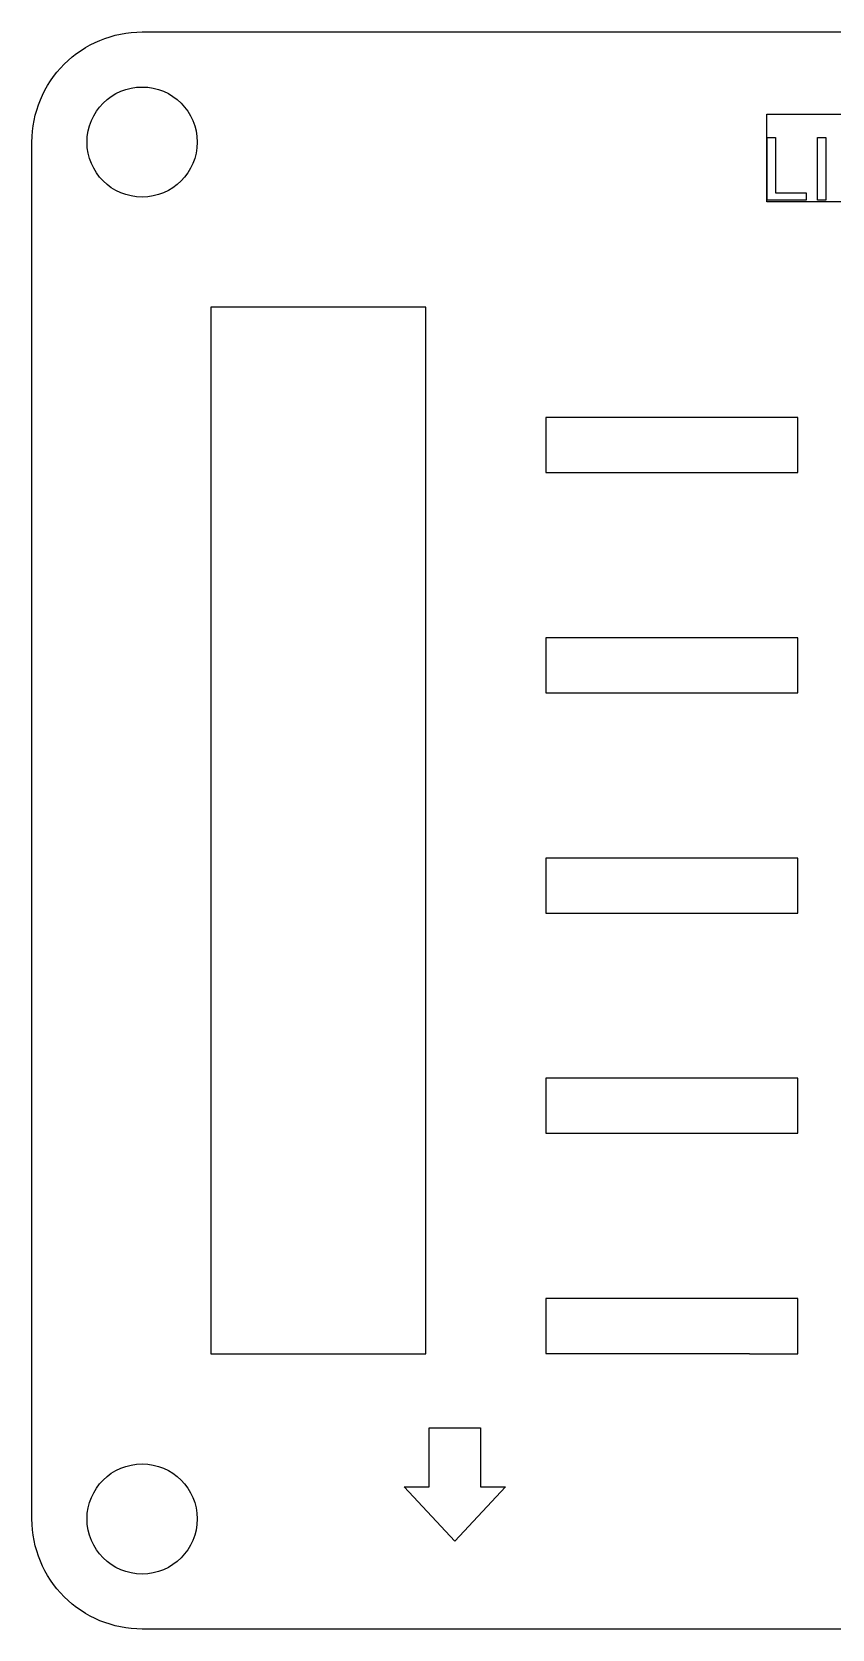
# Model space of a CAD drawing. Header units: millimetres. Extents: x -270 to -4, y 9 to 185.
# Drawn here: x -68.3 to -39.2, y 8.9 to 66.9 of the extents above; entities that cross this region are included whole.
import ezdxf

# ---------------------------------------------------------------- set-up
doc = ezdxf.new("R2010")
doc.units = ezdxf.units.MM
doc.layers.get('0').update_dxf_attribs({"linetype": 'CONTINUOUS'})

msp = doc.modelspace()

# ---------------------------------------------------------------- linework, layer by layer
for p, q in [((-41.585, 60.839), (-41.585, 63.112)), ((-41.585, 63.112), (-41.285, 63.112)), ((-41.285, 63.112), (-41.285, 61.107)), ((-39.756, 60.839), (-39.756, 63.112)), ((-39.756, 63.112), (-39.455, 63.112)), ((-39.455, 63.112), (-39.455, 60.839)), ((-41.285, 61.107), (-40.165, 61.107)), ((-40.165, 61.107), (-40.165, 60.839)), ((-40.165, 60.839), (-41.585, 60.839)), ((-39.455, 60.839), (-39.756, 60.839))]:
    msp.add_line(p, q)
msp.add_lwpolyline([(-4.324, 62.947), (-4.324, 12.927, -0.414214), (-8.324, 8.927), (-64.274, 8.927, -0.414214), (-68.274, 12.927), (-68.274, 62.947, -0.414214), (-64.274, 66.947), (-8.324, 66.947, -0.414214)], format="xyb", close=True)
for points in [[(-22.593, 60.78), (-41.595, 60.78), (-41.595, 63.955), (-22.593, 63.955)], [(-53.974, 56.947), (-61.774, 56.947), (-61.774, 18.927), (-53.974, 18.927)], [(-40.474, 52.937), (-49.624, 52.937), (-49.624, 50.937), (-40.474, 50.937)], [(-40.474, 44.937), (-49.624, 44.937), (-49.624, 42.937), (-40.474, 42.937)], [(-40.474, 36.937), (-49.624, 36.937), (-49.624, 34.937), (-40.474, 34.937)], [(-40.474, 28.937), (-49.624, 28.937), (-49.624, 26.937), (-40.474, 26.937)], [(-40.474, 20.937), (-49.624, 20.937), (-49.624, 18.937), (-42.224, 18.937), (-42.224, 18.927), (-40.474, 18.927)], [(-53.849, 16.241), (-51.994, 16.241), (-51.994, 14.097), (-51.086, 14.097), (-52.922, 12.12), (-54.756, 14.097), (-53.849, 14.097)]]:
    msp.add_lwpolyline(points, close=True)
at = {"extrusion": (0, 0, -1)}
for centre, start, end in [((64.274, 62.947), 0, 180), ((64.274, 62.947), -180, 0), ((64.274, 12.927), 0, 180), ((64.274, 12.927), -180, 0)]:
    msp.add_arc(centre, 2, start, end, dxfattribs=at)

doc.saveas('drawing.dxf')
